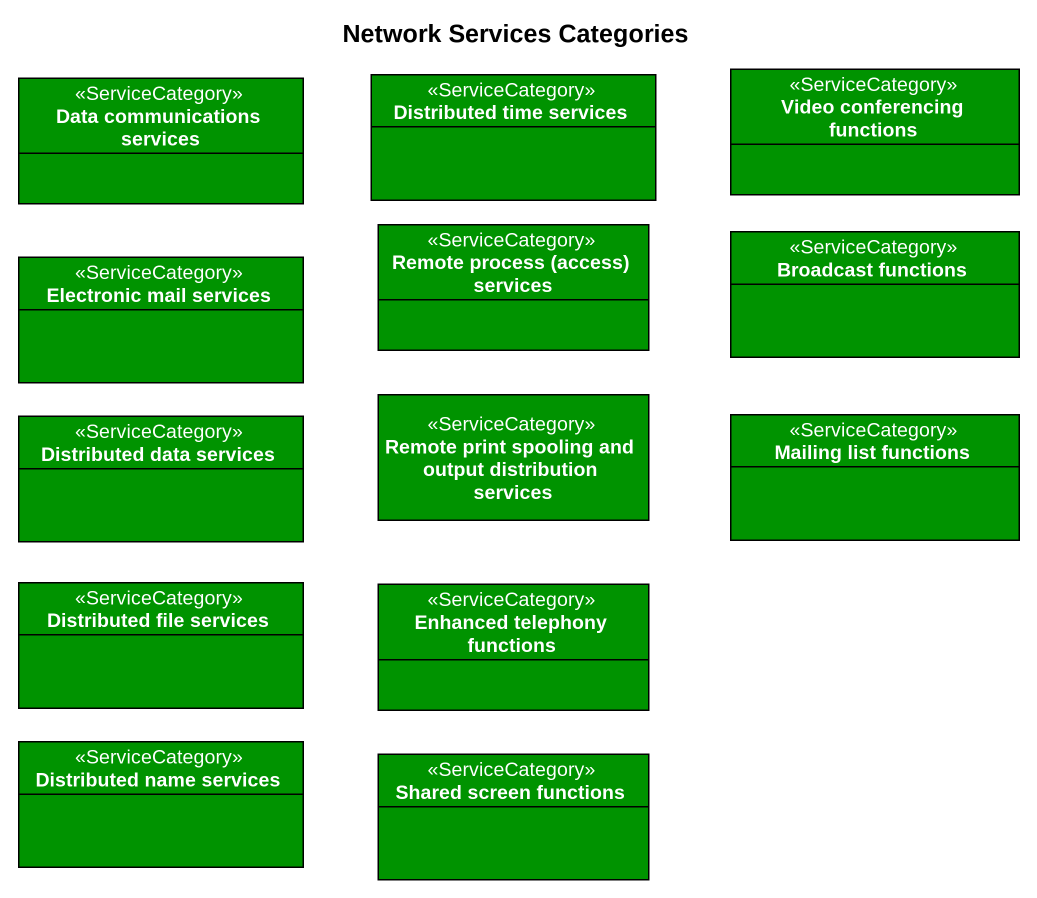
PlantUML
@startuml
title Network Services Categories
hide circle
hide empty members
class "Data communications services" as Data_communications_services <<ServiceCategory>> #009300
class "Distributed time services" as Distributed_time_services <<ServiceCategory>> #009300
class "Video conferencing functions" as Video_conferencing_functions <<ServiceCategory>> #009300
class "Remote process (access) services" as Remote_process_access <<ServiceCategory>> #009300
class "Electronic mail services" as Electronic_mail_services <<ServiceCategory>> #009300
class "Broadcast functions" as Broadcast_functions <<ServiceCategory>> #009300
class "Distributed data services" as Distributed_data_services <<ServiceCategory>> #009300
class "Remote print spooling and output distribution services" as Remote_print_spooling_and <<ServiceCategory>> #009300
class "Mailing list functions" as Mailing_list_functions <<ServiceCategory>> #009300
class "Distributed file services" as Distributed_file_services <<ServiceCategory>> #009300
class "Enhanced telephony functions" as Enhanced_telephony_functions <<ServiceCategory>> #009300
class "Distributed name services" as Distributed_name_services <<ServiceCategory>> #009300
class "Shared screen functions" as Shared_screen_functions <<ServiceCategory>> #009300
@enduml
